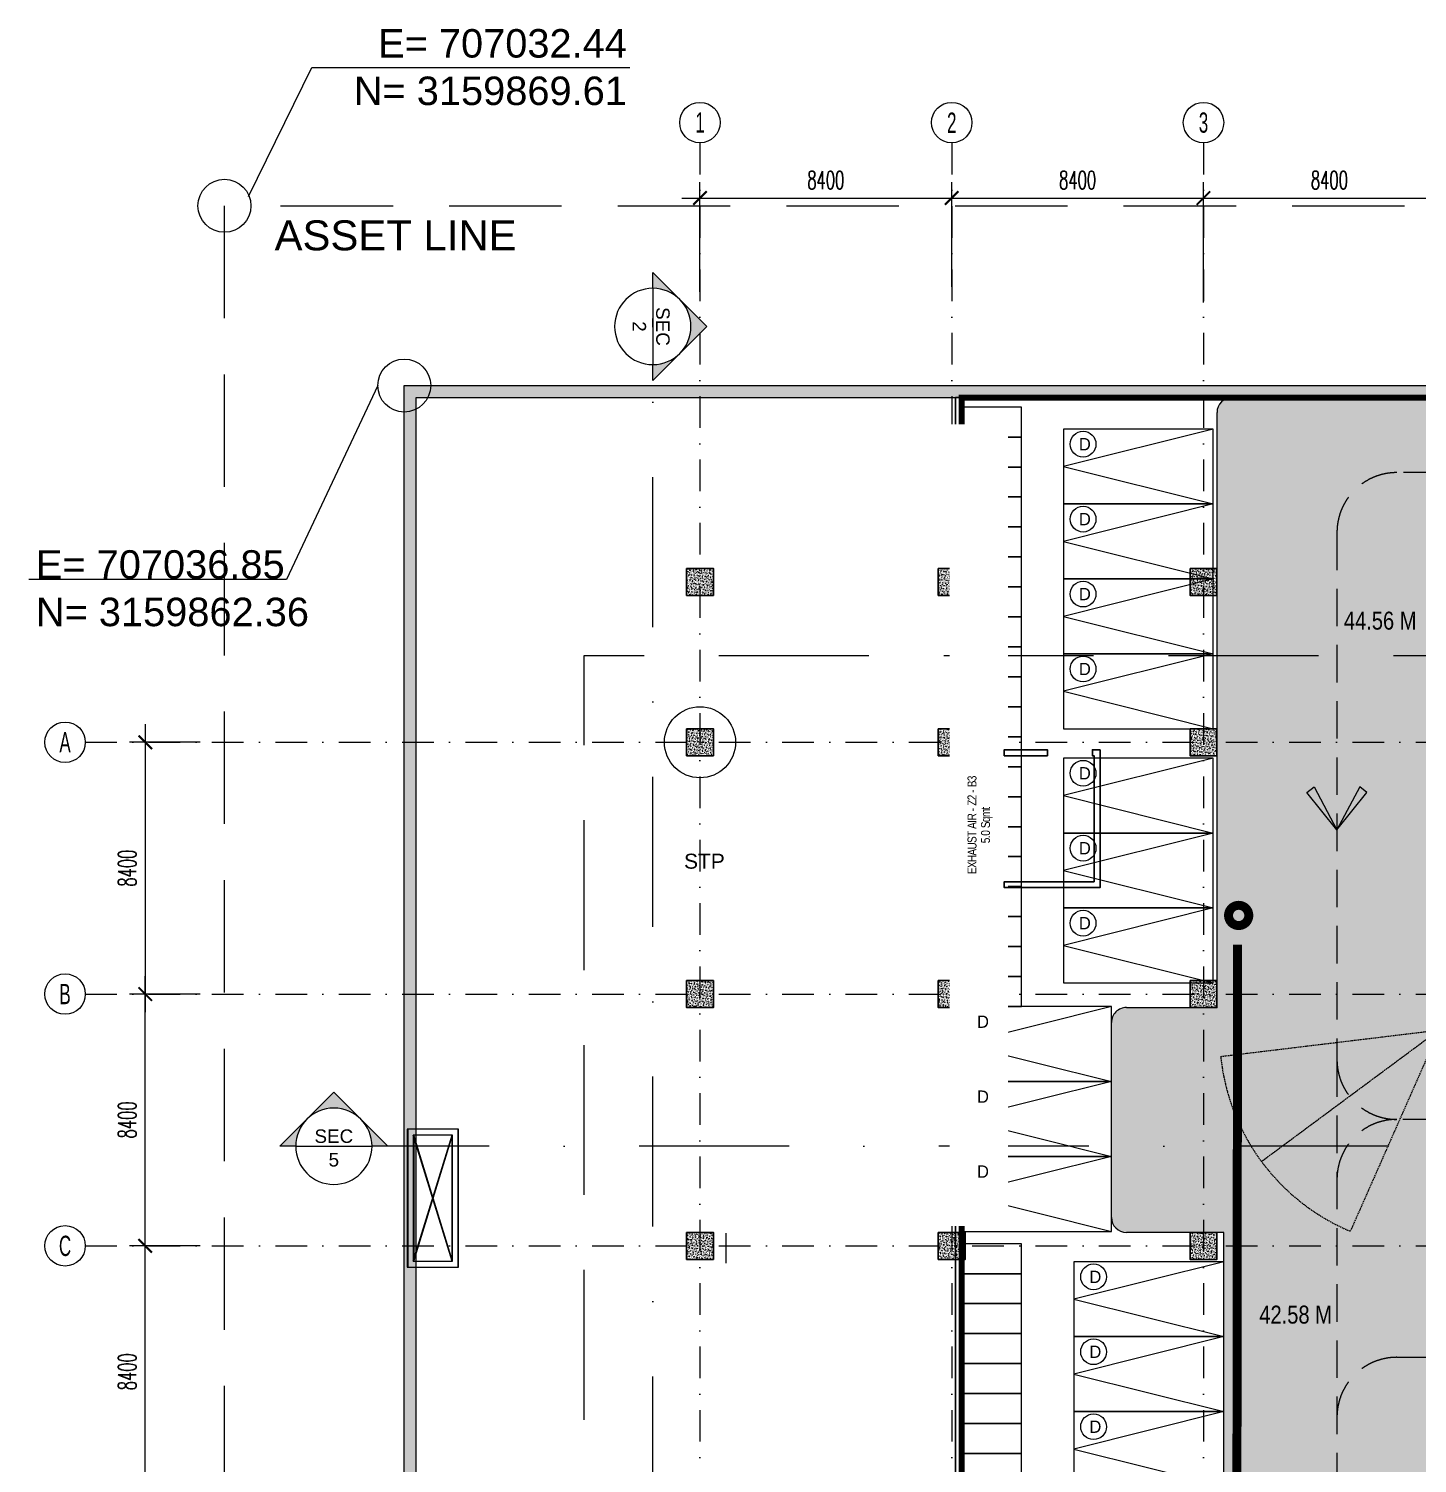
# Model space of a CAD drawing. Header units: millimetres. Extents: x 2509692 to 6766201, y 361130 to 898117.
# Drawn here: x 2513314 to 2559644, y 838738 to 886600 of the extents above; entities that cross this region are included whole.
import ezdxf
from ezdxf.enums import TextEntityAlignment as Align

# ---------------------------------------------------------------- set-up
doc = ezdxf.new("R2010")
doc.units = ezdxf.units.MM
doc.header["$LTSCALE"] = 100
for name, pattern in [('( Hidden )', [0.375, 0.25, -0.125]), ('001-S-DLA-ULT_BLK-FDN-01$0$DASHED2', [0.375, 0.25, -0.125]), ('01.MAIN DRAWING_NW$0$(X-REF)S12-200-HIDDEN', [0.375, 0.25, -0.125]), ('01.NW_MACHINES$0$DASHED', [0.75, 0.5, -0.25]), ('AUDIT_I_191030115539-19', [0]), ('DASHDOT', [1, 0.5, -0.25, 0, -0.25]), ('DD Cargo Road$0$X-DIAL-Phase 3A-Master Airfield Layout_South & ECT$0$DASHDOT2', [12.7, 6.35, -3.175, 0, -3.175]), ('HIDDEN', [0.375, 0.25, -0.125]), ('PAMIR A_GROUND FLOOR GRID$0$( Dashed )', [0.75, 0.5, -0.25]), ('PAMIR A_GROUND FLOOR GRID$0$ACAD_ISO05W100', [33, 24, -3, 0, -3, 0, -3]), ('PAMIR A_GROUND FLOOR GRID$0$CMP LANDSUBDIVISION$0$ACAD_ISO12W100', [21, 12, -3, 0, -3, 0, -3]), ('PAMIR A_GROUND FLOOR GRID$0$CMP LANDSUBDIVISION$0$DASHED2', [0.375, 0.25, -0.125]), ('PAMIR A_GROUND FLOOR GRID$0$DGN Style 4', [21.138408, 10.562602, -5.281301, 0.013203, -5.281301])]:
    doc.linetypes.add(name, pattern=pattern)
doc.layers.get('0').update_dxf_attribs({"color": 8})
doc.layers.get('Defpoints').update_dxf_attribs({"color": 8})
for name, color, linetype in [('2 WHEELER PARKING', 8, 'AUDIT_I_191030115539-19'), ('4 WHEELER', 8, 'Continuous'), ('4 WHEELER-RefEdit0', 8, 'Continuous'), ('A-DRIVEWAY ARROWS', 8, 'AUDIT_I_191030115539-19'), ('A-PARKING STACH-2', 8, 'Continuous'), ('A_COORDINATE POINTS', 8, 'Continuous'), ('A_CUTOUT', 8, 'Continuous'), ('A_PARKING TEXT', 8, 'Continuous'), ('A_RCC', 8, 'Continuous'), ('A_TEXT', 8, 'Continuous'), ('A_Travel length', 8, 'Continuous'), ('DOUBLE  STACK', 8, 'Continuous'), ('DRIVEWAY', 8, 'HIDDEN'), ('GLASS EDGE', 8, 'Continuous'), ('PAMIR A_GROUND FLOOR GRID$0$CMP LANDSUBDIVISION$0$MP-PROP-ASSET LINE', 8, 'PAMIR A_GROUND FLOOR GRID$0$CMP LANDSUBDIVISION$0$ACAD_ISO12W100'), ('PAMIR A_GROUND FLOOR GRID$0$Columns 8.4 x 8.4 MT. GRID', 8, 'Continuous'), ('SECTION LINES', 8, 'Continuous')]:
    doc.layers.add(name, color=color, linetype=linetype)
for name, color, linetype, lineweight in [('A-WALL', 8, 'Continuous', 30), ('A_FIXTURE', 8, 'Continuous', 0), ('AC-ZONING LINE', 8, 'Continuous', 15), ('CAMERA', 5, 'Continuous', 20), ('CAMERA RANGE', 2, '01.MAIN DRAWING_NW$0$(X-REF)S12-200-HIDDEN', 20), ('HACTH', 8, 'Continuous', 5), ('PAMIR A_GROUND FLOOR GRID$0$A_GRID 8.4 x 8.4 MT.', 8, 'PAMIR A_GROUND FLOOR GRID$0$DGN Style 4', 0), ('PAMIR A_GROUND FLOOR GRID$0$A_GRID DIMENSIONS', 8, 'Continuous', 0), ('PAMIR A_GROUND FLOOR GRID$0$A_GRID NUMBERING', 8, 'Continuous', 0), ('PAMIR A_GROUND FLOOR GRID$0$CMP LANDSUBDIVISION$0$MP-BASEMENT LIN', 8, 'PAMIR A_GROUND FLOOR GRID$0$ACAD_ISO05W100', 20)]:
    doc.layers.add(name, color=color, linetype=linetype, lineweight=lineweight)
doc.styles.add('300', font='GOTHIC.TTF', dxfattribs={"width": 0.8, "height": 600})
doc.styles.add('ARIAL', font='arial.ttf')
doc.styles.add('PAMIR A_GROUND FLOOR GRID$0$ASSET_03_GRID$0$F6', font='arial.ttf', dxfattribs={"width": 0.6})
doc.styles.add('PAMIR A_GROUND FLOOR GRID$0$ASSET_03_GRID$0$MISC', font='romans.shx', dxfattribs={"width": 0.6})
doc.styles.get("Standard").update_dxf_attribs({"font": 'arial.ttf'})
doc.styles.add('X-REF_HVAC_Basement 02$0$X-REF_HVAC_Basement 02$0$acdim', font='romans.shx', dxfattribs={"height": 150})
doc.dimstyles.new('PAMIR A_GROUND FLOOR GRID$0$ASSET_03_GRID$0$TPCL-DIM-300', dxfattribs={"dimscale": 300, "dimtxt": 2.25, "dimasz": 1.5, "dimexe": 1.75, "dimexo": 1, "dimgap": 1, "dimtad": 2, "dimdec": 0, "dimzin": 0, "dimdsep": 46, "dimtxsty": 'PAMIR A_GROUND FLOOR GRID$0$ASSET_03_GRID$0$MISC', "dimblk": 'PAMIR A_GROUND FLOOR GRID$0$ASSET_03_GRID$0$_ArchTick', "dimcen": 1, "dimdle": 2, "dimclrd": 1, "dimclre": 1, "dimclrt": 7, "dimadec": 0, "dimazin": 0, "dimtfac": 1, "dimtdec": 0, "dimtofl": 0, "dimtmove": 0, "dimatfit": 3, "dimfxl": 1, "dimtolj": 1, "dimtzin": 0, "dimlwd": -1, "dimlwe": -1, "dimarcsym": 0})
pattern_1 = [(0, (-3035710.2255, -862793.3746), (0, 6.985), [5.08, -1.905]), (90, (-3035710.2255, -862793.3746), (-6.985, 4e-16), [5.08, -1.905])]

# ---------------------------------------------------------------- blocks, each defined once
blk = doc.blocks.new('CAR PARKING 2500X5000')
at = {"layer": '4 WHEELER-RefEdit0', "linetype": 'ByBlock', "lineweight": -2, "ltscale": 0.5}
blk.add_lwpolyline([(-2500, 0), (0, 0), (0, -5000), (-2500, -5000)], close=True, dxfattribs=at)
blk.add_lwpolyline([(-2500, -5000), (-1250, 0), (0, -5000)], dxfattribs=at)
blk = doc.blocks.new('ARROW')
at = {"layer": 'DRIVEWAY', "linetype": 'Continuous', "ltscale": 0.5}
h = blk.add_hatch(color=30, dxfattribs=at)
h.dxf.hatch_style = 1
h.paths.add_polyline_path([(0, 0), (-381, -720), (-500, -624)])
h = blk.add_hatch(color=30, dxfattribs=at)
h.dxf.hatch_style = 1
h.paths.add_polyline_path([(0, 0), (381, -720), (500, -624)])
at = {"layer": 'DRIVEWAY', "color": 30, "linetype": '001-S-DLA-ULT_BLK-FDN-01$0$DASHED2', "ltscale": 7500}
for points in [[(0, 0), (-500, -624), (-381, -720), (0, 0)], [(0, 0), (500, -624), (381, -720), (0, 0)]]:
    blk.add_lwpolyline(points, close=True, dxfattribs=at)
blk = doc.blocks.new('ghkhgk')
at = {"layer": 'A-DRIVEWAY ARROWS', "linetype": '( Hidden )', "lineweight": -2, "ltscale": 50}
for p, q in [((3635930, 1820468), (3559463, 1820468)), ((3557463, 1818468), (3557463, 1800889)), ((3557463, 1800889), (3557463, 1757714)), ((3564665, 1798889), (3559463, 1798889)), ((3559463, 1790951), (3605453, 1790951))]:
    blk.add_line(p, q, dxfattribs=at)
for centre, start, end in [((3559463, 1818468), 90, 180), ((3559463, 1800889), 180, 270), ((3559463, 1796889), 90, 180), ((3559463, 1788951), 90, 180)]:
    blk.add_arc(centre, 2000, start, end, dxfattribs=at)
at = {"layer": 'A-DRIVEWAY ARROWS', "linetype": '( Hidden )', "lineweight": -2, "ltscale": 2000, "xscale": 2, "yscale": 2, "zscale": 2, "rotation": 180}
blk.add_blockref('ARROW', (3557463, 1808546), dxfattribs=at)
blk = doc.blocks.new('2 WHEELER 1')
at = {"layer": '2 WHEELER PARKING', "linetype": 'ByBlock', "lineweight": -2, "ltscale": 0.5}
blk.add_lwpolyline([(-2000, 0), (0, 0), (0, -1000), (-2000, -1000)], close=True, dxfattribs=at)
blk = doc.blocks.new('*U20')
h = blk.add_hatch(color=256)
h.paths.add_polyline_path([(200, -200), (0, -400), (0, -283, 0.198912)])
h.paths.add_polyline_path([(400, 0), (200, -200, 0.414214), (200, 200)])
h.paths.add_polyline_path([(131, 269), (124, 254, 0.114349), (0, 283), (0, 400)])
h.paths.add_polyline_path([(200, 200, 0.082683), (124, 254), (131, 269)])
h = blk.add_hatch(color=256)
h.paths.add_polyline_path([(200, -200), (0, -400), (0, -283, 0.198912)])
h.paths.add_polyline_path([(400, 0), (200, -200, 0.414214), (200, 200)])
h.paths.add_polyline_path([(131, 269), (124, 254, 0.114349), (0, 283), (0, 400)])
h.paths.add_polyline_path([(200, 200, 0.082683), (124, 254), (131, 269)])
blk.add_line((0, -283), (0, 283))
blk.add_lwpolyline([(0, -283), (0, -400), (400, 0), (0, 400), (0, 283)])
blk.add_circle((0, 0), 283)
for tag, p in [('TAGNUMBER', (-100, 0)), ('ELE', (75, 0))]:
    blk.add_attdef(tag, text='', height=100, rotation=270).set_placement(p, align=Align.MIDDLE_CENTER)
blk = doc.blocks.new('A$C7f0d5cc6')
at = {"layer": 'SECTION LINES', "linetype": 'DASHDOT', "ltscale": 100}
for p, q in [((14292, -194056), (14292, -3764)), ((118839, -31378), (5450, -31378))]:
    blk.add_line(p, q, dxfattribs=at)
at = {"layer": 'SECTION LINES', "linetype": 'DASHDOT', "ltscale": 10000}
ref = blk.add_blockref('*U20', (14292, -4028), dxfattribs=dict(at, xscale=-4.5, yscale=4.5, zscale=4.5, rotation=180))
ref.add_attrib('TAGNUMBER', '2', dxfattribs={"layer": '0', "height": 450, "rotation": 270}).set_placement((13842, -4028), align=Align.MIDDLE_CENTER)
ref.add_attrib('ELE', 'SEC', dxfattribs={"layer": '0', "height": 450, "rotation": 270}).set_placement((14629, -4028), align=Align.MIDDLE_CENTER)
at = {"layer": 'SECTION LINES', "linetype": '( Hidden )'}
ref = blk.add_blockref('*U20', (3650, -31378), dxfattribs=dict(at, xscale=-4.5, yscale=4.5, zscale=4.5, rotation=270))
ref.add_attrib('TAGNUMBER', '5', dxfattribs={"layer": '0', "height": 450}).set_placement((3650, -31828), align=Align.MIDDLE_CENTER)
ref.add_attrib('ELE', 'SEC', dxfattribs={"layer": '0', "height": 450}).set_placement((3650, -31041), align=Align.MIDDLE_CENTER)
blk = doc.blocks.new('BASEMENT LINE COORDINATE')
at = {"layer": 'A_COORDINATE POINTS'}
for points in [[(-5196, 6309), (-3085, 10611), (7524, 10611)], [(-883, 0), (-3931, -6473), (-12531, -6473)]]:
    blk.add_lwpolyline(points, dxfattribs=at)
for centre in [(-6000, 6000), (0, 0)]:
    blk.add_circle(centre, 883, dxfattribs=at)
at = {"layer": 'A_COORDINATE POINTS', "char_height": 950}
for s, insert, attachment_point in [('E= 707032.44\\PN= 3159869.61', (7428, 9346), 9), ('E= 707036.85\\PN= 3159862.36', (-12292, -5493), 1)]:
    blk.add_mtext_dynamic_manual_height_columns(s, width=3080258.81, gutter_width=3717, heights=[0], dxfattribs=dict(at, insert=insert, attachment_point=attachment_point))
blk = doc.blocks.new('PAMIR A_GROUND FLOOR GRID$0$ASSET LINE')
at = {"layer": 'PAMIR A_GROUND FLOOR GRID$0$CMP LANDSUBDIVISION$0$MP-BASEMENT LIN', "color": 3, "linetype": 'PAMIR A_GROUND FLOOR GRID$0$( Dashed )', "ltscale": 100, "flags": 128}
for points in [[(5601412, 408058), (5601412, 591058), (5713543, 591058), (5713543, 408058)], [(5607412, 414058), (5607412, 582058), (5707543, 582058), (5707543, 414058)]]:
    blk.add_lwpolyline(points, close=True, dxfattribs=at)
at = {"layer": 'PAMIR A_GROUND FLOOR GRID$0$CMP LANDSUBDIVISION$0$MP-PROP-ASSET LINE', "linetype": 'PAMIR A_GROUND FLOOR GRID$0$CMP LANDSUBDIVISION$0$DASHED2', "ltscale": 150, "flags": 128}
blk.add_lwpolyline([(5595412, 402058), (5595412, 597058), (5719543, 597058), (5719543, 402058)], close=True, dxfattribs=at)
blk = doc.blocks.new('PAMIR A_GROUND FLOOR GRID$0$ASSET_03_GRID$0$A')
blk.add_circle((0, 0), 4)
at = {"style": 'PAMIR A_GROUND FLOOR GRID$0$ASSET_03_GRID$0$F6', "width": 0.6}
blk.add_attdef('GRTAG', text='', height=4, dxfattribs=at).set_placement((0, 0), align=Align.MIDDLE)
blk = doc.blocks.new('PAMIR A_GROUND FLOOR GRID$0$ASSET_03_GRID$0$_ArchTick')
at = {"color": 0, "linetype": 'ByBlock', "const_width": 0.15}
blk.add_lwpolyline([(-0.5, -0.5), (0.5, 0.5)], dxfattribs=at)
blk = doc.blocks.new('*D94')
at = {"layer": 'Defpoints', "color": 0, "linetype": 'Continuous', "ltscale": 1500000.0, "transparency": 16777216}
for p in [(2544110, 880951), (2535710, 877523), (2544110, 877691)]:
    blk.add_point(p, dxfattribs=at)
at = {"layer": 'PAMIR A_GROUND FLOOR GRID$0$A_GRID DIMENSIONS', "color": 9, "linetype": 'Continuous', "ltscale": 1500000.0, "transparency": 16777216}
for p, q in [((2535710, 877823), (2535710, 881476)), ((2544110, 877991), (2544110, 881476)), ((2535110, 880951), (2544710, 880951))]:
    blk.add_line(p, q, dxfattribs=at)
at = {"layer": 'PAMIR A_GROUND FLOOR GRID$0$A_GRID DIMENSIONS', "color": 9, "linetype": 'Continuous', "ltscale": 1500000.0, "transparency": 16777216, "xscale": 450, "yscale": 450, "zscale": 450, "rotation": 180}
blk.add_blockref('PAMIR A_GROUND FLOOR GRID$0$ASSET_03_GRID$0$_ArchTick', (2535710, 880951), dxfattribs=at)
at = {"layer": 'PAMIR A_GROUND FLOOR GRID$0$A_GRID DIMENSIONS', "color": 9, "linetype": 'Continuous', "ltscale": 1500000.0, "transparency": 16777216, "xscale": 450, "yscale": 450, "zscale": 450}
blk.add_blockref('PAMIR A_GROUND FLOOR GRID$0$ASSET_03_GRID$0$_ArchTick', (2544110, 880951), dxfattribs=at)
at = {"layer": 'PAMIR A_GROUND FLOOR GRID$0$A_GRID DIMENSIONS', "color": 7, "linetype": 'Continuous', "ltscale": 1500000.0, "transparency": 16777216, "insert": (2539910, 881551), "char_height": 600, "attachment_point": 5, "style": 'PAMIR A_GROUND FLOOR GRID$0$ASSET_03_GRID$0$MISC'}
blk.add_mtext('\\A1;8400', dxfattribs=at)
blk = doc.blocks.new('*D95')
at = {"layer": 'Defpoints', "color": 0, "linetype": 'Continuous', "ltscale": 1500000.0, "transparency": 16777216}
for p in [(2552510, 880951), (2544110, 877691), (2552510, 877164)]:
    blk.add_point(p, dxfattribs=at)
at = {"layer": 'PAMIR A_GROUND FLOOR GRID$0$A_GRID DIMENSIONS', "color": 9, "linetype": 'Continuous', "ltscale": 1500000.0, "transparency": 16777216}
for p, q in [((2544110, 877991), (2544110, 881476)), ((2552510, 877464), (2552510, 881476)), ((2543510, 880951), (2553110, 880951))]:
    blk.add_line(p, q, dxfattribs=at)
at = {"layer": 'PAMIR A_GROUND FLOOR GRID$0$A_GRID DIMENSIONS', "color": 9, "linetype": 'Continuous', "ltscale": 1500000.0, "transparency": 16777216, "xscale": 450, "yscale": 450, "zscale": 450, "rotation": 180}
blk.add_blockref('PAMIR A_GROUND FLOOR GRID$0$ASSET_03_GRID$0$_ArchTick', (2544110, 880951), dxfattribs=at)
at = {"layer": 'PAMIR A_GROUND FLOOR GRID$0$A_GRID DIMENSIONS', "color": 9, "linetype": 'Continuous', "ltscale": 1500000.0, "transparency": 16777216, "xscale": 450, "yscale": 450, "zscale": 450}
blk.add_blockref('PAMIR A_GROUND FLOOR GRID$0$ASSET_03_GRID$0$_ArchTick', (2552510, 880951), dxfattribs=at)
at = {"layer": 'PAMIR A_GROUND FLOOR GRID$0$A_GRID DIMENSIONS', "color": 7, "linetype": 'Continuous', "ltscale": 1500000.0, "transparency": 16777216, "insert": (2548310, 881551), "char_height": 600, "attachment_point": 5, "style": 'PAMIR A_GROUND FLOOR GRID$0$ASSET_03_GRID$0$MISC'}
blk.add_mtext('\\A1;8400', dxfattribs=at)
blk = doc.blocks.new('*D96')
at = {"layer": 'Defpoints', "color": 0, "linetype": 'Continuous', "ltscale": 1500000.0, "transparency": 16777216}
for p in [(2560910, 880951), (2560910, 877805), (2552510, 877164)]:
    blk.add_point(p, dxfattribs=at)
at = {"layer": 'PAMIR A_GROUND FLOOR GRID$0$A_GRID DIMENSIONS', "color": 9, "linetype": 'Continuous', "ltscale": 1500000.0, "transparency": 16777216}
for p, q in [((2552510, 877464), (2552510, 881476)), ((2560910, 878105), (2560910, 881476)), ((2551910, 880951), (2561510, 880951))]:
    blk.add_line(p, q, dxfattribs=at)
at = {"layer": 'PAMIR A_GROUND FLOOR GRID$0$A_GRID DIMENSIONS', "color": 9, "linetype": 'Continuous', "ltscale": 1500000.0, "transparency": 16777216, "xscale": 450, "yscale": 450, "zscale": 450, "rotation": 180}
blk.add_blockref('PAMIR A_GROUND FLOOR GRID$0$ASSET_03_GRID$0$_ArchTick', (2552510, 880951), dxfattribs=at)
at = {"layer": 'PAMIR A_GROUND FLOOR GRID$0$A_GRID DIMENSIONS', "color": 9, "linetype": 'Continuous', "ltscale": 1500000.0, "transparency": 16777216, "xscale": 450, "yscale": 450, "zscale": 450}
blk.add_blockref('PAMIR A_GROUND FLOOR GRID$0$ASSET_03_GRID$0$_ArchTick', (2560910, 880951), dxfattribs=at)
at = {"layer": 'PAMIR A_GROUND FLOOR GRID$0$A_GRID DIMENSIONS', "color": 7, "linetype": 'Continuous', "ltscale": 1500000.0, "transparency": 16777216, "insert": (2556710, 881551), "char_height": 600, "attachment_point": 5, "style": 'PAMIR A_GROUND FLOOR GRID$0$ASSET_03_GRID$0$MISC'}
blk.add_mtext('\\A1;8400', dxfattribs=at)
blk = doc.blocks.new('*D60')
at = {"layer": 'Defpoints', "color": 0, "linetype": 'Continuous', "ltscale": 1500000.0, "transparency": 16777216}
for p in [(2519337, 862793), (2517202, 854393), (2519337, 854393)]:
    blk.add_point(p, dxfattribs=at)
at = {"layer": 'PAMIR A_GROUND FLOOR GRID$0$A_GRID DIMENSIONS', "color": 9, "linetype": 'Continuous', "ltscale": 1500000.0, "transparency": 16777216}
for p, q in [((2517202, 863393), (2517202, 853793)), ((2519037, 862793), (2516677, 862793)), ((2519037, 854393), (2516677, 854393))]:
    blk.add_line(p, q, dxfattribs=at)
at = {"layer": 'PAMIR A_GROUND FLOOR GRID$0$A_GRID DIMENSIONS', "color": 9, "linetype": 'Continuous', "ltscale": 1500000.0, "transparency": 16777216, "xscale": 450, "yscale": 450, "zscale": 450}
for p, rotation in [((2517202, 862793), 90), ((2517202, 854393), 270)]:
    blk.add_blockref('PAMIR A_GROUND FLOOR GRID$0$ASSET_03_GRID$0$_ArchTick', p, dxfattribs=dict(at, rotation=rotation))
at = {"layer": 'PAMIR A_GROUND FLOOR GRID$0$A_GRID DIMENSIONS', "color": 7, "linetype": 'Continuous', "ltscale": 1500000.0, "transparency": 16777216, "insert": (2516602, 858593), "char_height": 600, "attachment_point": 5, "rotation": 90, "style": 'PAMIR A_GROUND FLOOR GRID$0$ASSET_03_GRID$0$MISC'}
blk.add_mtext('\\A1;8400', dxfattribs=at)
blk = doc.blocks.new('*D71')
at = {"layer": 'Defpoints', "color": 0, "linetype": 'Continuous', "ltscale": 1500000.0, "transparency": 16777216}
for p in [(2517202, 854393), (2519337, 854393), (2519337, 845993)]:
    blk.add_point(p, dxfattribs=at)
at = {"layer": 'PAMIR A_GROUND FLOOR GRID$0$A_GRID DIMENSIONS', "color": 9, "linetype": 'Continuous', "ltscale": 1500000.0, "transparency": 16777216}
for p, q in [((2517202, 845393), (2517202, 854993)), ((2519037, 854393), (2516677, 854393)), ((2519037, 845993), (2516677, 845993))]:
    blk.add_line(p, q, dxfattribs=at)
at = {"layer": 'PAMIR A_GROUND FLOOR GRID$0$A_GRID DIMENSIONS', "color": 9, "linetype": 'Continuous', "ltscale": 1500000.0, "transparency": 16777216, "xscale": 450, "yscale": 450, "zscale": 450}
for p, rotation in [((2517202, 854393), 90), ((2517202, 845993), 270)]:
    blk.add_blockref('PAMIR A_GROUND FLOOR GRID$0$ASSET_03_GRID$0$_ArchTick', p, dxfattribs=dict(at, rotation=rotation))
at = {"layer": 'PAMIR A_GROUND FLOOR GRID$0$A_GRID DIMENSIONS', "color": 7, "linetype": 'Continuous', "ltscale": 1500000.0, "transparency": 16777216, "insert": (2516602, 850193), "char_height": 600, "attachment_point": 5, "rotation": 90, "style": 'PAMIR A_GROUND FLOOR GRID$0$ASSET_03_GRID$0$MISC'}
blk.add_mtext('\\A1;8400', dxfattribs=at)
blk = doc.blocks.new('*D74')
at = {"layer": 'Defpoints', "color": 0, "linetype": 'Continuous', "ltscale": 1500000.0, "transparency": 16777216}
for p in [(2517202, 845993), (2519337, 845993), (2519337, 837593)]:
    blk.add_point(p, dxfattribs=at)
at = {"layer": 'PAMIR A_GROUND FLOOR GRID$0$A_GRID DIMENSIONS', "color": 9, "linetype": 'Continuous', "ltscale": 1500000.0, "transparency": 16777216}
for p, q in [((2517202, 836993), (2517202, 846593)), ((2519037, 845993), (2516677, 845993)), ((2519037, 837593), (2516677, 837593))]:
    blk.add_line(p, q, dxfattribs=at)
at = {"layer": 'PAMIR A_GROUND FLOOR GRID$0$A_GRID DIMENSIONS', "color": 9, "linetype": 'Continuous', "ltscale": 1500000.0, "transparency": 16777216, "xscale": 450, "yscale": 450, "zscale": 450}
for p, rotation in [((2517202, 845993), 90), ((2517202, 837593), 270)]:
    blk.add_blockref('PAMIR A_GROUND FLOOR GRID$0$ASSET_03_GRID$0$_ArchTick', p, dxfattribs=dict(at, rotation=rotation))
at = {"layer": 'PAMIR A_GROUND FLOOR GRID$0$A_GRID DIMENSIONS', "color": 7, "linetype": 'Continuous', "ltscale": 1500000.0, "transparency": 16777216, "insert": (2516602, 841793), "char_height": 600, "attachment_point": 5, "rotation": 90, "style": 'PAMIR A_GROUND FLOOR GRID$0$ASSET_03_GRID$0$MISC'}
blk.add_mtext('\\A1;8400', dxfattribs=at)
blk = doc.blocks.new('PAMIR A_GROUND FLOOR GRID$0$gfhjd')
at = {"layer": 'PAMIR A_GROUND FLOOR GRID$0$Columns 8.4 x 8.4 MT. GRID', "transparency": 33554505}
h = blk.add_hatch(dxfattribs=at)
h.set_pattern_fill('AR-CONC', color=8, scale=0.5)
h.set_pattern_definition([(50, (2668641.195, 1117441.09), (91.092334, -7.969543), [9.525, -104.775]), (355, (2668641.2, 1117441.09), (-17.62171, 95.52842), [7.62, -83.82029]), (100.451445, (2668648.79, 1117440.43), (73.470624, 87.558876), [8.095004, -89.04512]), (46.1842, (2668641.2, 1117466.49), (135.53952, -21.02116), [14.2875, -157.1625]), (96.63556, (2668652.49, 1117464.74), (118.70207, 123.71306), [12.14251, -133.5678]), (351.18415, (2668641.2, 1117466.49), (118.70207, 123.71306), [11.42998, -125.72987]), (21, (2668653.895, 1117460.14), (75.807196, -51.1326), [9.525, -104.775]), (326, (2668653.9, 1117460.14), (30.901014, 92.09398), [7.62, -83.82]), (71.451445, (2668660.21, 1117455.88), (106.70821, 40.961384), [8.095004, -89.04497]), (37.5, (2668641.195, 1117441.09), (1.544302, 42.2775194), [0, -82.804, 0, -85.09, 0, -84.1375]), (7.5, (2668641.195, 1117441.09), (33.409831, 50.090287), [0, -48.514, 0, -80.899, 0, -32.0675]), (327.5, (2668612.874, 1117441.09), (67.795298, -2.864372), [0, -31.75, 0, -99.06, 0, -131.445]), (317.5, (2668600.174, 1117441.09), (74.06459, 12.713246), [0, -41.275, 0, -65.786, 0, -93.345])])
h.paths.add_polyline_path([(2555360, 1057637), (2556260, 1057637), (2556260, 1056737), (2555361, 1056737)])
at = {"layer": 'PAMIR A_GROUND FLOOR GRID$0$Columns 8.4 x 8.4 MT. GRID', "lineweight": 30}
blk.add_lwpolyline([(2555361, 1057637), (2556260, 1057637), (2556260, 1056737), (2555361, 1056737)], close=True, dxfattribs=at)
blk = doc.blocks.new('A$C8c9960d7')
at = {"layer": 'PAMIR A_GROUND FLOOR GRID$0$Columns 8.4 x 8.4 MT. GRID'}
for p in [(-20100, -189044), (-11700, -189044), (-3300, -189044), (-20100, -194394), (-11700, -194394), (-3300, -194394), (-20100, -202794), (-11700, -202794), (-3300, -202794), (-20100, -211194), (-11700, -211194), (-3300, -211194)]:
    blk.add_blockref('PAMIR A_GROUND FLOOR GRID$0$gfhjd', p, dxfattribs=at)
blk = doc.blocks.new('SEG')
at = {"layer": 'DRIVEWAY', "linetype": 'Continuous'}
for p, q in [((3053461, 874293), (3137076, 874293)), ((3052961, 853943), (3052961, 873793)), ((3049938, 853943), (3052961, 853943)), ((3049438, 846943), (3049438, 853443)), ((3053188, 846443), (3049938, 846443)), ((3053188, 811865), (3053188, 846443))]:
    blk.add_line(p, q, dxfattribs=at)
for centre, start, end in [((3053461, 873793), 90, 180), ((3049938, 853443), 89.9998, 180), ((3049938, 846943), 180, 270)]:
    blk.add_arc(centre, 500, start, end, dxfattribs=at)
blk = doc.blocks.new('A$C29A2079D')
at = {"layer": 'HACTH', "true_color": 0xf7f2ee, "transparency": 33554602}
h = blk.add_hatch(dxfattribs=at)
h.set_pattern_fill('ANGLE')
h.set_pattern_definition(pattern_1)
edge = h.paths.add_edge_path()
edge.add_line((74678, -8850), (75151, -8850))
edge.add_line((75151, -8850), (75151, 5800))
edge.add_line((75151, 5800), (101366, 5800))
edge.add_arc((101366, 6300), 500, 270, 360)
edge.add_line((101866, 6300), (101866, 11000))
edge.add_arc((101366, 11000), 500, 0, 90)
edge.add_line((101366, 11500), (17750, 11500))
edge.add_arc((17750, 11000), 500, 90, 180)
edge.add_line((17250, 11000), (17250, -8850))
edge.add_line((17250, -8850), (14228, -8850))
edge.add_arc((14228, -9350), 500, 89.9998, 180)
edge.add_line((13728, -9350), (13728, -15850))
edge.add_arc((14228, -15850), 500, 180, 270)
edge.add_line((14228, -16350), (17478, -16350))
edge.add_line((17478, -16350), (17478, -50929))
edge.add_line((17478, -50929), (7978, -50929))
edge.add_arc((7978, -50429), 500, 180, 270, ccw=False)
edge.add_line((7478, -50429), (7478, -42325))
edge.add_arc((6978, -42325), 500, 0, 90.0003)
edge.add_line((6978, -41825), (3586, -41825))
edge.add_arc((3586, -42325), 500, 90.0003, 180.0017)
edge.add_line((3086, -42325), (3086, -59251))
edge.add_line((3086, -59251), (1175, -59251))
edge.add_arc((1175, -59751), 500, 90.0125, 179.9888)
edge.add_line((675, -59751), (667, -103029))
edge.add_spline(control_points=[(667, -103029), (702, -103334), (770, -103917), (1633, -104788), (2901, -104986), (3058, -105753), (3088, -105901)], knot_values=[0, 0, 0, 0, 894.923904, 1708.274926, 3539.028112, 3976.033279, 3976.033279, 3976.033279, 3976.033279], degree=3, periodic=0)
edge.add_line((3088, -105901), (3084, -120205))
edge.add_spline(control_points=[(3084, -119850), (3085, -120025), (3090, -120889), (1674, -121331), (753, -122299), (701, -122943), (677, -123229)], knot_values=[0, 0, 0, 0, 503.03039, 2487.793322, 3539.319114, 4374.600504, 4374.600504, 4374.600504, 4374.600504], degree=3, periodic=0)
edge.add_line((677, -123229), (677, -170200))
edge.add_arc((1177, -170200), 500, 180, 270)
edge.add_line((1177, -170700), (7478, -170700))
edge.add_line((7478, -170700), (90978, -170700))
edge.add_arc((90978, -170200), 500, 270, 360.0004)
edge.add_line((91478, -170200), (91477, -121044))
edge.add_line((91477, -121044), (84677, -121044))
edge.add_line((84677, -121044), (84677, -137450))
edge.add_line((84677, -137450), (74678, -137450))
edge.add_line((74678, -137450), (74678, -111850))
edge.add_arc((75178, -111850), 500, 90, 180, ccw=False)
edge.add_line((75178, -111350), (91478, -111350))
edge.add_line((91478, -111350), (91477, -50850))
edge.add_line((91477, -50850), (75178, -50850))
edge.add_arc((75178, -50350), 500, 180, 270, ccw=False)
edge.add_line((74678, -50350), (74678, -8850))
h.paths.add_polyline_path([(24751, -22800, -0.414213), (25251, -22300), (67150, -22300, -0.414214), (67650, -22800), (67650, -50850), (24751, -50850)], flags=16)
h.paths.add_polyline_path([(16978, -58350, -0.414214), (17478, -58850), (17478, -103350, -0.414213), (16978, -103850), (7978, -103850, -0.414214), (7478, -103350), (7478, -58850, -0.414214), (7978, -58350)], flags=16)
h.paths.add_polyline_path([(24550, -57648), (67378, -57648, -0.414214), (67878, -58148), (67878, -67650), (51077, -67650), (51077, -95450), (41077, -95450), (41077, -67650), (24050, -67650), (24050, -58148, -0.414213)], flags=16)
h.paths.add_polyline_path([(24278, -75150), (34278, -75150), (34278, -100850), (57877, -100850), (57877, -75150), (67878, -75150), (67878, -103850, -0.414214), (65878, -105850), (26278, -105850, -0.414214), (24278, -103850)], flags=16)
h.paths.add_polyline_path([(24751, -17250), (24751, -16350), (25178, -16350), (25178, -8850), (24751, -8850), (24751, 5800), (67650, 5800), (67650, -17250)], flags=16)
h.paths.add_polyline_path([(74677, -58850, -0.414214), (75177, -58350), (84677, -58350), (84678, -103850), (75177, -103850, -0.414214), (74677, -103350)], flags=16)
h.paths.add_polyline_path([(17477, -111850), (17477, -164729, -0.414214), (16977, -165229), (7977, -165229, -0.414214), (7477, -164729), (7477, -111350), (16977, -111350, -0.414214)], flags=16)
h.paths.add_polyline_path([(67878, -111350), (67878, -119829), (67650, -119829), (67650, -139400, -0.414214), (67150, -139900), (25251, -139900, -0.414214), (24751, -139400), (24751, -111350)], flags=16)
h.paths.add_polyline_path([(84450, -144950), (84450, -164323, -0.414213), (83950, -164823), (67528, -164823), (67528, -164550), (41474, -164550), (41474, -164979), (24627, -164979), (24628, -153350), (25178, -153350), (25178, -145850), (24751, -145850), (24751, -144950)], flags=16)
at = {"layer": 'DRIVEWAY'}
blk.add_blockref('SEG', (-3035711, -862793), dxfattribs=at)
blk = doc.blocks.new('frfrfr')
at = {"layer": 'A-PARKING STACH-2'}
blk.add_circle((0, 0), 314, dxfattribs=at)
at = {"layer": 'A_PARKING TEXT', "insert": (-101, 150), "char_height": 300, "width": 4300.79, "attachment_point": 1, "style": 'X-REF_HVAC_Basement 02$0$X-REF_HVAC_Basement 02$0$acdim'}
blk.add_mtext('{\\fcentury gothic|b0|i0|c0|p34;D}', dxfattribs=at)
blk = doc.blocks.new('A$C555C795E')
at = {"layer": 'A-PARKING STACH-2', "color": 3, "xscale": 1.369400645261373, "yscale": 1.369400645261373, "zscale": 1.369400645261373}
for p in [(12782, 9945), (12782, 7445), (12782, 4945), (12782, 2445), (12782, -1034), (12782, -3534), (12782, -6034), (9382, -9322), (9382, -11822), (9382, -14322), (13132, -17834), (13132, -20334), (13132, -22834)]:
    blk.add_blockref('frfrfr', p, dxfattribs=at)
blk = doc.blocks.new('A$C72A00BA6')
at = {"layer": 'HACTH', "true_color": 0xf7f2ee, "transparency": 33554602}
h = blk.add_hatch(dxfattribs=at)
h.set_pattern_fill('ANGLE')
h.set_pattern_definition(pattern_1)
edge = h.paths.add_edge_path()
edge.add_line((74678, -8850), (75151, -8850))
edge.add_line((75151, -8850), (75151, 5800))
edge.add_line((75151, 5800), (101366, 5800))
edge.add_arc((101366, 6300), 500, 270, 360)
edge.add_line((101866, 6300), (101866, 11000))
edge.add_arc((101366, 11000), 500, 0, 90)
edge.add_line((101366, 11500), (17750, 11500))
edge.add_arc((17750, 11000), 500, 90, 180)
edge.add_line((17250, 11000), (17250, -8850))
edge.add_line((17250, -8850), (14228, -8850))
edge.add_arc((14228, -9350), 500, 89.9998, 180)
edge.add_line((13728, -9350), (13728, -15850))
edge.add_arc((14228, -15850), 500, 180, 270)
edge.add_line((14228, -16350), (17478, -16350))
edge.add_line((17478, -16350), (17478, -50929))
edge.add_line((17478, -50929), (7978, -50929))
edge.add_arc((7978, -50429), 500, 180, 270, ccw=False)
edge.add_line((7478, -50429), (7478, -42325))
edge.add_arc((6978, -42325), 500, 0, 90.0003)
edge.add_line((6978, -41825), (3586, -41825))
edge.add_arc((3586, -42325), 500, 90.0003, 180.0017)
edge.add_line((3086, -42325), (3086, -59251))
edge.add_line((3086, -59251), (1175, -59251))
edge.add_arc((1175, -59751), 500, 90.0125, 179.9888)
edge.add_line((675, -59751), (667, -103029))
edge.add_spline(control_points=[(667, -103029), (702, -103334), (770, -103917), (1633, -104788), (2901, -104986), (3058, -105753), (3088, -105901)], knot_values=[0, 0, 0, 0, 894.923904, 1708.274926, 3539.028112, 3976.033279, 3976.033279, 3976.033279, 3976.033279], degree=3, periodic=0)
edge.add_line((3088, -105901), (3084, -120205))
edge.add_spline(control_points=[(3084, -119850), (3085, -120025), (3090, -120889), (1674, -121331), (753, -122299), (701, -122943), (677, -123229)], knot_values=[0, 0, 0, 0, 503.03039, 2487.793322, 3539.319114, 4374.600504, 4374.600504, 4374.600504, 4374.600504], degree=3, periodic=0)
edge.add_line((677, -123229), (677, -170200))
edge.add_arc((1177, -170200), 500, 180, 270)
edge.add_line((1177, -170700), (7478, -170700))
edge.add_line((7478, -170700), (90978, -170700))
edge.add_arc((90978, -170200), 500, 270, 360.0004)
edge.add_line((91478, -170200), (91477, -121044))
edge.add_line((91477, -121044), (84677, -121044))
edge.add_line((84677, -121044), (84677, -137450))
edge.add_line((84677, -137450), (74678, -137450))
edge.add_line((74678, -137450), (74678, -111850))
edge.add_arc((75178, -111850), 500, 90, 180, ccw=False)
edge.add_line((75178, -111350), (91478, -111350))
edge.add_line((91478, -111350), (91477, -50850))
edge.add_line((91477, -50850), (75178, -50850))
edge.add_arc((75178, -50350), 500, 180, 270, ccw=False)
edge.add_line((74678, -50350), (74678, -8850))
h.paths.add_polyline_path([(24751, -22800, -0.414213), (25251, -22300), (67150, -22300, -0.414214), (67650, -22800), (67650, -50850), (24751, -50850)], flags=16)
h.paths.add_polyline_path([(16978, -58350, -0.414214), (17478, -58850), (17478, -103350, -0.414213), (16978, -103850), (7978, -103850, -0.414214), (7478, -103350), (7478, -58850, -0.414214), (7978, -58350)], flags=16)
h.paths.add_polyline_path([(24550, -57648), (67378, -57648, -0.414214), (67878, -58148), (67878, -67650), (51077, -67650), (51077, -95450), (41077, -95450), (41077, -67650), (24050, -67650), (24050, -58148, -0.414213)], flags=16)
h.paths.add_polyline_path([(24278, -75150), (34278, -75150), (34278, -100850), (57877, -100850), (57877, -75150), (67878, -75150), (67878, -103850, -0.414214), (65878, -105850), (26278, -105850, -0.414214), (24278, -103850)], flags=16)
h.paths.add_polyline_path([(24751, -17250), (24751, -16350), (25178, -16350), (25178, -8850), (24751, -8850), (24751, 5800), (67650, 5800), (67650, -17250)], flags=16)
h.paths.add_polyline_path([(74677, -58850, -0.414214), (75177, -58350), (84677, -58350), (84678, -103850), (75177, -103850, -0.414214), (74677, -103350)], flags=16)
h.paths.add_polyline_path([(17477, -111850), (17477, -164729, -0.414214), (16977, -165229), (7977, -165229, -0.414214), (7477, -164729), (7477, -111350), (16977, -111350, -0.414214)], flags=16)
h.paths.add_polyline_path([(67878, -111350), (67878, -119829), (67650, -119829), (67650, -139400, -0.414214), (67150, -139900), (25251, -139900, -0.414214), (24751, -139400), (24751, -111350)], flags=16)
h.paths.add_polyline_path([(84450, -144950), (84450, -164323, -0.414213), (83950, -164823), (67528, -164823), (67528, -164550), (41474, -164550), (41474, -164979), (24627, -164979), (24628, -153350), (25178, -153350), (25178, -145850), (24751, -145850), (24751, -144950)], flags=16)
at = {"layer": 'DRIVEWAY'}
blk.add_blockref('SEG', (-3035711, -862793), dxfattribs=at)
blk = doc.blocks.new('CUTOUTS CEILING')
at = {"layer": 'A_CUTOUT'}
for p, q in [((2315660, 858143), (2314460, 862343)), ((2314460, 858143), (2315660, 862343)), ((2296145, 845486), (2297445, 849686)), ((2297445, 845486), (2296145, 849686)), ((2296159, 845486), (2297459, 849686)), ((2297459, 845486), (2296159, 849686))]:
    blk.add_line(p, q, dxfattribs=at)
at = {"layer": 'A_CUTOUT', "const_width": 50}
for points in [[(2315860, 862543), (2315860, 857943), (2314260, 857943), (2314260, 862543)], [(2315660, 862343), (2315660, 858143), (2314460, 858143), (2314460, 862343)]]:
    blk.add_lwpolyline(points, close=True, dxfattribs=at)
at = {"layer": 'A_CUTOUT'}
for points in [[(2295945, 849886), (2295945, 845286), (2297645, 845286), (2297645, 849886)], [(2295959, 849886), (2295959, 845286), (2297659, 845286), (2297659, 849886)], [(2296145, 849686), (2296145, 845486), (2297445, 845486), (2297445, 849686)], [(2296159, 849686), (2296159, 845486), (2297459, 845486), (2297459, 849686)]]:
    blk.add_lwpolyline(points, close=True, dxfattribs=at)
at = {"layer": 'A_CUTOUT', "transparency": 33554687, "insert": (2315927, 846802, -2), "char_height": 300, "width": 26453.17, "attachment_point": 7, "rotation": 90, "line_spacing_factor": 0.9, "style": 'ARIAL', "bg_fill": 2}
blk.add_mtext('{\\T0.9;   \\P\\pxqc;\\W0.8;EXHAUST AIR - Z2 - B3\\P5.0 Sqmt\\P\\pq*;\\W1; }', dxfattribs=at)
blk = doc.blocks.new('FAN ROOMS')
at = {"layer": 'A-WALL'}
for points in [[(2319060, 862543), (2318804, 862543), (2318804, 862343), (2318860, 862343), (2318860, 858143), (2315860, 858143), (2315860, 857943), (2319060, 857943)], [(2317304, 862343), (2317304, 862543), (2315860, 862543), (2315860, 862343)]]:
    blk.add_lwpolyline(points, close=True, dxfattribs=at)
blk = doc.blocks.new('dome')
at = {"layer": 'CAMERA'}
blk.add_line((1286, 2299), (1286, -2299), dxfattribs=at)
blk.add_line((1286, 2299), (1286, -2299), dxfattribs=at)
at = {"layer": 'CAMERA', "const_width": 61.2}
blk.add_lwpolyline([(0, 2299), (1286, 2299), (1286, -2299), (0, -2299)], close=True, dxfattribs=at)
blk.add_lwpolyline([(0, 2299), (1286, 2299), (1286, -2299), (0, -2299)], close=True, dxfattribs=at)
at = {"layer": 'CAMERA', "ltscale": 100, "const_width": 61.2}
blk.add_lwpolyline([(1286, 2299, -0.8268059), (1286, -2299)], format="xyb", dxfattribs=at)
at = {"layer": 'CAMERA'}
blk.add_circle((2174, 1239), 308, dxfattribs=at)
blk.add_circle((2174, 1239), 308, dxfattribs=at)
blk.add_arc((846, 0), 2341, 280.83171, 79.16829, dxfattribs=at)
blk.add_arc((846, 0), 2341, 280.83171, 79.16829, dxfattribs=at)
at = {"layer": 'CAMERA RANGE'}
blk.add_line((1281, -3), (45184, -3), dxfattribs=at)
at = {"layer": 'CAMERA RANGE', "linetype": '01.NW_MACHINES$0$DASHED', "ltscale": 5}
blk.add_lwpolyline([(1281, -3), (39261, 21604, -0.274115), (39261, -21610)], format="xyb", close=True, dxfattribs=at)
blk = doc.blocks.new('PAMIR A_GROUND FLOOR GRID')
at = {"layer": 'PAMIR A_GROUND FLOOR GRID$0$A_GRID 8.4 x 8.4 MT.'}
for p, q in [((2535710.2, 882793.4), (2535710.2, 680593.4)), ((2544110.2, 882793.4), (2544110.2, 680593.4)), ((2552510.2, 882793.4), (2552510.2, 680593.4)), ((2515201.8, 862793.4), (2648618.7, 862793.4)), ((2515201.8, 854393.4), (2648618.7, 854393.4)), ((2515201.8, 845993.4), (2648618.7, 845993.4))]:
    blk.add_line(p, q, dxfattribs=at)
at = {"layer": 'PAMIR A_GROUND FLOOR GRID$0$A_GRID NUMBERING', "xscale": 168.749999999924, "yscale": 168.749999999924, "zscale": 168.749999999924}
for p, values in [((2535710.2, 883468.4), {'GRTAG': '1'}), ((2544110.2, 883468.4), {'GRTAG': '2'}), ((2552510.2, 883468.4), {'GRTAG': '3'}), ((2514526.8, 862793.4), {'GRTAG': 'A'}), ((2514526.8, 854393.4), {'GRTAG': 'B'}), ((2514526.8, 845993.4), {'GRTAG': 'C'})]:
    blk.add_blockref('PAMIR A_GROUND FLOOR GRID$0$ASSET_03_GRID$0$A', p, dxfattribs=at).add_auto_attribs(values)
at = {"layer": 'PAMIR A_GROUND FLOOR GRID$0$A_GRID DIMENSIONS', "linetype": 'Continuous', "ltscale": 1500000.0}
for base, p1, p2, picture, middle in [((2544110.2, 880951.4), (2535710.2, 877523), (2544110.2, 877691), '*D94', (2539910.2, 881551.4)), ((2552510.2, 880951.4), (2544110.2, 877691), (2552510.2, 877163.8), '*D95', (2548310.2, 881551.4)), ((2560910.2, 880951.4), (2552510.2, 877163.8), (2560910.2, 877805.1), '*D96', (2556710.2, 881551.4))]:
    dim = blk.add_linear_dim(base=base, p1=p1, p2=p2, dimstyle='PAMIR A_GROUND FLOOR GRID$0$ASSET_03_GRID$0$TPCL-DIM-300', override={"dimtxt": 2, "dimclrd": 9, "dimclre": 9}, dxfattribs=at)
    dim.commit()
    dim.dimension.update_dxf_attribs({"geometry": picture, "text_midpoint": middle})
for base, p1, p2, angle, picture, middle in [((2517201.9, 854393.4), (2519336.9, 862793.4), (2519336.9, 854393.4), 90, '*D60', (2516601.9, 858593.4)), ((2517201.9, 854393.4), (2519336.9, 845993.4), (2519336.9, 854393.4), 270, '*D71', (2516601.9, 850193.4)), ((2517201.9, 845993.4), (2519336.9, 837593.4), (2519336.9, 845993.4), 270, '*D74', (2516601.9, 841793.4))]:
    dim = blk.add_linear_dim(base=base, p1=p1, p2=p2, angle=angle, dimstyle='PAMIR A_GROUND FLOOR GRID$0$ASSET_03_GRID$0$TPCL-DIM-300', override={"dimtxt": 2, "dimclrd": 9, "dimclre": 9}, dxfattribs=at)
    dim.commit()
    dim.dimension.update_dxf_attribs({"geometry": picture, "text_midpoint": middle})
blk = doc.blocks.new('A$C5d815a77')
at = {"layer": 'PAMIR A_GROUND FLOOR GRID$0$A_GRID 8.4 x 8.4 MT.'}
blk.add_blockref('PAMIR A_GROUND FLOOR GRID', (0, 0), dxfattribs=at)

msp = doc.modelspace()

# ---------------------------------------------------------------- hatches: boundary and pattern name
at = {"transparency": 33554687}
h = msp.add_hatch(color=9, dxfattribs=at)
h.dxf.hatch_style = 1
h.paths.add_polyline_path([(2526244.6246, 874293.3746), (2637575.8264, 874293.3746), (2637575.8264, 692093.3746), (2526244.6246, 692093.3746)], flags=16)
h.paths.add_polyline_path([(2525844.6246, 874693.3746), (2637975.8264, 874693.3746), (2637975.8264, 691693.3746), (2525844.6246, 691693.3746)])

# ---------------------------------------------------------------- linework, layer by layer
msp.add_circle((2535710.5981, 862793.3762), 1186.609)
at = {"layer": 'A-WALL'}
msp.add_lwpolyline([(2544437.9457, 874293.3746), (2544237.9457, 874293.3746), (2544237.9457, 825511.0569), (2544437.9457, 825511.0569)], close=True, dxfattribs=at)
at = {"layer": 'A_FIXTURE'}
msp.add_line((2536587.9457, 845414.7163), (2536587.9457, 846414.7163), dxfattribs=at)
at = {"layer": 'A_RCC'}
for points in [[(2525844.6246, 874693.3746), (2637975.8264, 874693.3746), (2637975.8264, 691693.3746), (2525844.6246, 691693.3746)], [(2526244.6246, 874293.3746), (2637575.8264, 874293.3746), (2637575.8264, 692093.3746), (2526244.6246, 692093.3746)]]:
    msp.add_lwpolyline(points, close=True, dxfattribs=at)
at = {"layer": 'A_Travel length', "linetype": 'DD Cargo Road$0$X-DIAL-Phase 3A-Master Airfield Layout_South & ECT$0$DASHDOT2', "const_width": 300}
msp.add_lwpolyline([(2553346.1889, 857016.7348, 1), (2554021.1889, 857016.7348, 1)], format="xyb", close=True, dxfattribs=at)
msp.add_lwpolyline([(2553646.8675, 856045.151), (2553605.8161, 821055.7615), (2561196.9109, 821055.7615)], dxfattribs=at)
at = {"layer": 'AC-ZONING LINE', "color": 4, "const_width": 200}
msp.add_lwpolyline([(2544438.4454, 825411.1024), (2544438.3183, 874293.3762), (2577216.0646, 874294.5788), (2577205.1323, 854140.3486), (2569313.0248, 854141.1521), (2569307.8836, 846246.403), (2560272.8537, 846245.5998), (2560264.4418, 832418.1249)], dxfattribs=at)

# ---------------------------------------------------------------- block references
for name, p in [('A$C5d815a77', (0, 0)), ('A$C7f0d5cc6', (2519844.6246, 880693.3746)), ('A$C8c9960d7', (0, 0))]:
    msp.add_blockref(name, p)
at = {"layer": '2 WHEELER PARKING', "color": 8, "linetype": 'ByBlock', "lineweight": -2, "xscale": -1}
for p in [(2544437.9457, 873977.2163), (2544437.9457, 872977.2163), (2544437.9457, 871977.2163), (2544437.9457, 870977.2163), (2544437.9457, 869977.2163), (2544437.9457, 868977.2163), (2544437.9457, 867977.2163), (2544437.9457, 866977.2163), (2544437.9457, 865977.2163), (2544437.9457, 864977.2163), (2544437.9457, 863977.2163), (2544437.9457, 862977.2163), (2544437.9457, 861977.2163), (2544437.9457, 860977.2163), (2544437.9457, 859977.2163), (2544437.9457, 858977.2163), (2544437.9457, 857977.2163), (2544437.9457, 856977.2163), (2544437.9457, 855977.2163), (2544437.9457, 854977.2163), (2544437.9457, 846064.7163), (2544437.9457, 845064.7163), (2544437.9457, 844064.7163), (2544437.9457, 843064.7163), (2544437.9457, 842064.7163), (2544437.9457, 841064.7163), (2544437.9457, 840064.7163), (2544437.9457, 839064.7163)]:
    msp.add_blockref('2 WHEELER 1', p, dxfattribs=at)
at = {"layer": '4 WHEELER', "color": 8, "linetype": 'ByBlock', "lineweight": -2, "xscale": -1}
for p, rotation in [((2547837.9457, 870743.3746), 90), ((2547837.9457, 868243.3746), 90), ((2547837.9457, 865743.3746), 90), ((2547837.9457, 863243.3746), 90), ((2547837.9457, 859764.7163), 90), ((2547837.9457, 857264.7163), 90), ((2547837.9457, 854764.7163), 90), ((2544437.9457, 851477.2163), 90), ((2544437.9457, 848977.2163), 90), ((2544437.9457, 846477.2163), 90), ((2548187.9457, 842964.7163), 89.99999999999993), ((2548187.9457, 840464.7163), 89.99999999999993), ((2548187.9457, 837964.7163), 89.99999999999993)]:
    msp.add_blockref('CAR PARKING 2500X5000', p, dxfattribs=dict(at, rotation=rotation))
at = {"layer": 'A-DRIVEWAY ARROWS'}
msp.add_blockref('ghkhgk', (-1000500, -948677.0998), dxfattribs=at)
at = {"layer": 'A_COORDINATE POINTS'}
msp.add_blockref('BASEMENT LINE COORDINATE', (2525844.6246, 874693.3746), dxfattribs=at)
at = {"layer": 'DOUBLE  STACK', "color": 2}
msp.add_blockref('A$C555C795E', (2535710.5981, 862793.3762), dxfattribs=at)
at = {"layer": 'DRIVEWAY', "color": 2}
msp.add_blockref('A$C29A2079D', (2535710.5981, 862793.3762), dxfattribs=at)
at = {"layer": 'GLASS EDGE'}
msp.add_blockref('A$C72A00BA6', (2535710.5981, 862793.3762), dxfattribs=at)
at = {"layer": 'PAMIR A_GROUND FLOOR GRID$0$CMP LANDSUBDIVISION$0$MP-PROP-ASSET LINE'}
msp.add_blockref('PAMIR A_GROUND FLOOR GRID$0$ASSET LINE', (-3075567.3888, 283635.8083), dxfattribs=at)

# ---------------------------------------------------------------- texts
at = {"layer": 'A_TEXT', "attachment_point": 3, "style": 'ARIAL'}
for s, width, insert, char_height in [('ASSET LINE', 10771.758727, (2529591.0688, 880205.9848, 0), 1000), ('STP', 9506.910138, (2536537.8846, 859076.1276), 500)]:
    msp.add_mtext_dynamic_manual_height_columns(s, width=width, gutter_width=1000, heights=[4997.7234], dxfattribs=dict(at, insert=insert, char_height=char_height))
at = {"layer": 'A_Travel length', "color": 1, "linetype": 'Continuous', "ltscale": 0.5, "true_color": 0xff0f0f, "char_height": 600, "width": 3946.271793, "attachment_point": 1, "style": '300'}
for s, insert in [('{\\fArial|b0|i0|c0|p34;44.56 M}', (2557193.6774, 867151.892)), ('{\\fArial|b0|i0|c0|p34;42.58 M}', (2554372.0169, 843999.4311))]:
    msp.add_mtext(s, dxfattribs=dict(at, insert=insert))

# ---------------------------------------------------------------- next in the draw order: block references
at = {"layer": 'A_CUTOUT', "color": 2}
msp.add_blockref('CUTOUTS CEILING', (230000, 0), dxfattribs=at)

# ---------------------------------------------------------------- next in the draw order: block references
at = {"layer": 'A-WALL', "color": 2}
msp.add_blockref('FAN ROOMS', (230000, 0), dxfattribs=at)
at = {"layer": 'CAMERA', "xscale": 0.168, "yscale": 0.168, "zscale": 0.168, "rotation": 216.5358475905046}
msp.add_blockref('dome', (2560546.6133, 853322.2515), dxfattribs=at)

doc.saveas('drawing.dxf')
